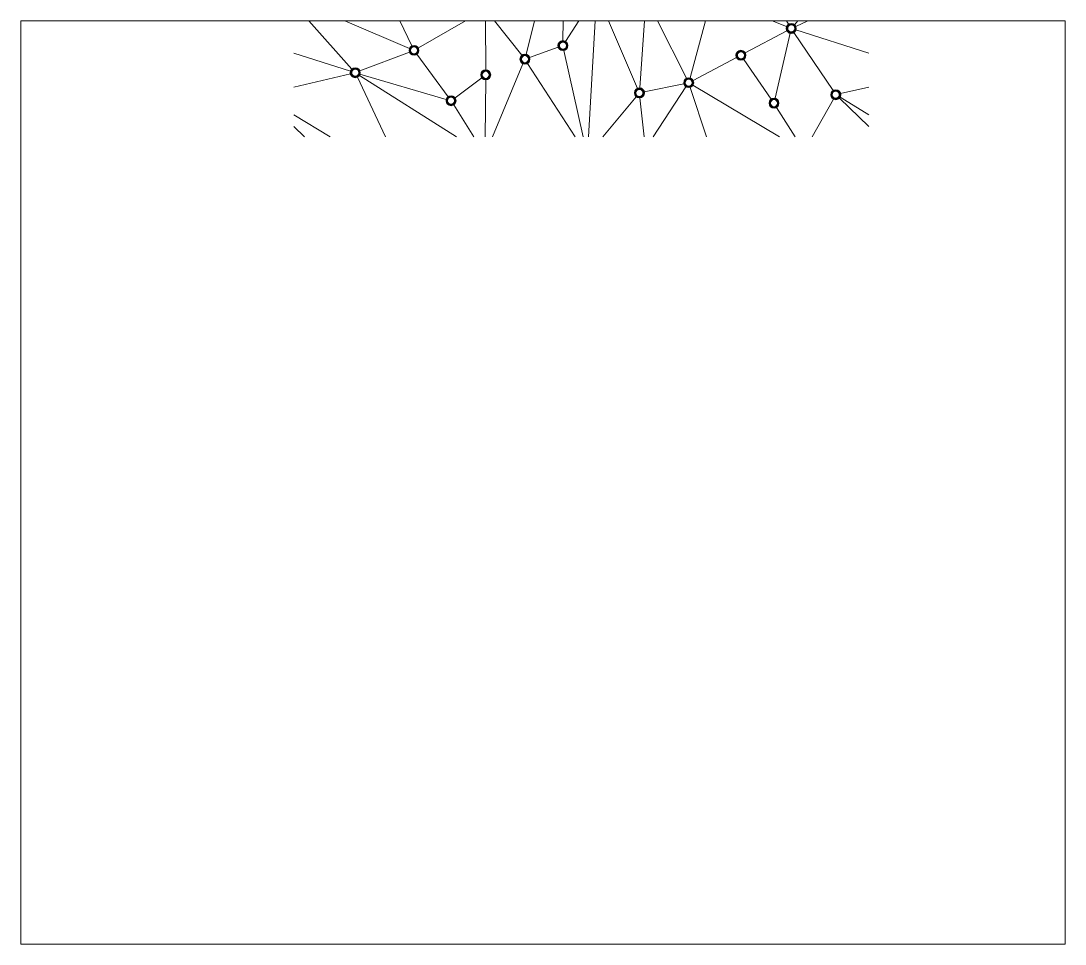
# Paper-space layout 'Présentation1' of a CAD drawing. Header units: inches. Extents: x -0.9 to 10.6, y -1.7 to 8.4.
# The model-space entities are those that its viewports show. They can reach past a viewport. Long polylines and large blocks are cut down to what shows.
import ezdxf

# ---------------------------------------------------------------- set-up
doc = ezdxf.new("R2010")
doc.units = ezdxf.units.IN
doc.header["$MEASUREMENT"] = 0
doc.layers.get('0').update_dxf_attribs({"lineweight": 20})

msp = doc.modelspace()

# ---------------------------------------------------------------- hatches: boundary and pattern name
h = msp.add_hatch(color=256)
h.set_gradient(color1=(255, 255, 255), tint=1)
h.paths.add_polyline_path([(13.1658, 18.448, 1), (13.2406, 18.448, 1)])
h.paths.add_polyline_path([(13.2297, 18.448, -1), (13.1767, 18.448, -1)], flags=16)
h = msp.add_hatch(color=256)
h.set_gradient(color1=(255, 255, 255), tint=1)
h.paths.add_polyline_path([(11.4448, 18.3187, 1), (11.5196, 18.3187, 1)])
h.paths.add_polyline_path([(11.5087, 18.3187, -1), (11.4557, 18.3187, -1)], flags=16)
h = msp.add_hatch(color=256)
h.set_gradient(color1=(255, 255, 255), tint=1)
h.paths.add_polyline_path([(10.3226, 18.2831, 1), (10.3975, 18.2831, 1)])
h.paths.add_polyline_path([(10.3866, 18.2831, -1), (10.3335, 18.2831, -1)], flags=16)
h = msp.add_hatch(color=256)
h.set_gradient(color1=(255, 255, 255), tint=1)
h.paths.add_polyline_path([(12.7863, 18.2459, 1), (12.8612, 18.2459, 1)])
h.paths.add_polyline_path([(12.8503, 18.2459, -1), (12.7972, 18.2459, -1)], flags=16)
h = msp.add_hatch(color=256)
h.set_gradient(color1=(255, 255, 255), tint=1)
h.paths.add_polyline_path([(11.1585, 18.2165, 1), (11.2333, 18.2165, 1)])
h.paths.add_polyline_path([(11.2224, 18.2165, -1), (11.1694, 18.2165, -1)], flags=16)
h = msp.add_hatch(color=256)
h.set_gradient(color1=(255, 255, 255), tint=1)
h.paths.add_polyline_path([(9.8793, 18.1144, 1), (9.9541, 18.1144, 1)])
h.paths.add_polyline_path([(9.9432, 18.1144, -1), (9.8902, 18.1144, -1)], flags=16)
h = msp.add_hatch(color=256)
h.set_gradient(color1=(255, 255, 255), tint=1)
h.paths.add_polyline_path([(10.8631, 18.0985, 1), (10.938, 18.0985, 1)])
h.paths.add_polyline_path([(10.9271, 18.0985, -1), (10.874, 18.0985, -1)], flags=16)
h = msp.add_hatch(color=256)
h.set_gradient(color1=(255, 255, 255), tint=1)
h.paths.add_polyline_path([(12.3932, 18.0393, 1), (12.4681, 18.0393, 1)])
h.paths.add_polyline_path([(12.4572, 18.0393, -1), (12.4041, 18.0393, -1)], flags=16)
h = msp.add_hatch(color=256)
h.set_gradient(color1=(255, 255, 255), tint=1)
h.paths.add_polyline_path([(12.0219, 17.9623, 1), (12.0968, 17.9623, 1)])
h.paths.add_polyline_path([(12.0859, 17.9623, -1), (12.0328, 17.9623, -1)], flags=16)
h = msp.add_hatch(color=256)
h.set_gradient(color1=(255, 255, 255), tint=1)
h.paths.add_polyline_path([(13.502, 17.9485, 1), (13.5769, 17.9485, 1)])
h.paths.add_polyline_path([(13.566, 17.9485, -1), (13.5129, 17.9485, -1)], flags=16)
h = msp.add_hatch(color=256)
h.set_gradient(color1=(255, 255, 255), tint=1)
h.paths.add_polyline_path([(10.6018, 17.9032, 1), (10.6767, 17.9032, 1)])
h.paths.add_polyline_path([(10.6658, 17.9032, -1), (10.6127, 17.9032, -1)], flags=16)
h = msp.add_hatch(color=256)
h.set_gradient(color1=(255, 255, 255), tint=1)
h.paths.add_polyline_path([(13.0362, 17.8849, 1), (13.1111, 17.8849, 1)])
h.paths.add_polyline_path([(13.1002, 17.8849, -1), (13.0472, 17.8849, -1)], flags=16)

# ---------------------------------------------------------------- linework, layer by layer
for p, q in [((11.487, 19.378), (11.205, 18.2529)), ((11.4956, 19.3769), (11.4827, 18.3561)), ((13.1835, 18.4798), (12.8344, 19.0437)), ((13.5241, 18.8179), (13.2277, 18.4763)), ((10.3256, 18.2978), (9.454, 18.6687)), ((10.1689, 18.677), (10.3437, 18.3168)), ((11.5026, 18.3501), (11.7163, 18.6801)), ((11.6742, 17.6304), (11.7345, 18.6741)), ((11.7515, 18.6771), (12.0445, 17.9966)), ((12.6405, 18.6712), (13.1684, 18.4618)), ((13.2373, 18.4635), (13.701, 18.6742)), ((9.8917, 18.1423), (9.454, 18.6314)), ((12.062, 17.9996), (12.1077, 18.6341)), ((12.4137, 18.0727), (12.1273, 18.638)), ((12.4405, 18.0754), (12.5959, 18.6489)), ((10.3925, 18.3017), (10.866, 18.5733)), ((10.8987, 18.5545), (10.9004, 18.1359)), ((11.1727, 18.2459), (10.9218, 18.5626)), ((13.1702, 18.4304), (12.8568, 18.2635)), ((13.7873, 18.2618), (13.2389, 18.4366)), ((13.0821, 17.9214), (13.1948, 18.4115)), ((13.2241, 18.4169), (13.5186, 17.9796)), ((9.9517, 18.1277), (10.325, 18.2698)), ((11.2312, 18.2291), (11.4469, 18.3061)), ((11.4903, 18.2822), (11.6345, 17.6304)), ((9.881, 18.1257), (9.454, 18.2618)), ((10.6171, 17.9334), (10.3822, 18.253)), ((11.5742, 17.6304), (11.2162, 18.1851)), ((12.7906, 18.2285), (12.4638, 18.0567)), ((12.8451, 18.2151), (13.0524, 17.9157)), ((9.8802, 18.1059), (9.454, 18.0063)), ((11.1815, 18.182), (10.9522, 17.6304)), ((10.1453, 17.6304), (9.9327, 18.0805)), ((10.6798, 17.6304), (9.9483, 18.0943)), ((9.9526, 18.1039), (10.6033, 17.9137)), ((10.8705, 18.0761), (10.6692, 17.9256)), ((10.8965, 17.6304), (10.9002, 18.061)), ((12.096, 17.9699), (12.394, 18.0317)), ((12.4101, 18.008), (12.1626, 17.6304)), ((12.5656, 17.6304), (12.4424, 18.0038)), ((12.4628, 18.0201), (13.1156, 17.6304)), ((13.5759, 17.957), (13.7873, 18.0063)), ((10.6591, 17.8715), (10.8099, 17.6304)), ((12.0354, 17.9334), (11.784, 17.6304)), ((12.0954, 17.6304), (12.0634, 17.925)), ((13.5213, 17.9158), (13.3622, 17.6304)), ((13.5664, 17.9225), (13.7873, 17.7088)), ((13.5714, 17.929), (13.7873, 17.7971)), ((9.7268, 17.6304), (9.454, 17.7971)), ((13.232, 17.6304), (13.0935, 17.8531)), ((9.535, 17.6304), (9.454, 17.7088))]:
    msp.add_line(p, q)
for centre, radius in [((13.2032, 18.448), 0.0374), ((13.2032, 18.448), 0.0265), ((11.4822, 18.3187), 0.0374), ((11.4822, 18.3187), 0.0265), ((10.36, 18.2831), 0.0374), ((10.36, 18.2831), 0.0265), ((12.8238, 18.2459), 0.0374), ((12.8238, 18.2459), 0.0265), ((11.1959, 18.2165), 0.0374), ((11.1959, 18.2165), 0.0265), ((9.9167, 18.1144), 0.0374), ((9.9167, 18.1144), 0.0265), ((10.9005, 18.0985), 0.0374), ((10.9005, 18.0985), 0.0265), ((12.4307, 18.0393), 0.0374), ((12.4307, 18.0393), 0.0265), ((12.0593, 17.9623), 0.0374), ((12.0593, 17.9623), 0.0265), ((13.5395, 17.9485), 0.0374), ((13.5395, 17.9485), 0.0265), ((10.6392, 17.9032), 0.0374), ((10.6392, 17.9032), 0.0265), ((13.0737, 17.8849), 0.0374), ((13.0737, 17.8849), 0.0265)]:
    msp.add_circle(centre, radius)

psp = doc.layouts.new('Présentation1')

# ---------------------------------------------------------------- viewports
at = {"layer": '0'}
psp.add_viewport(center=(4.829, 3.351), size=(11.476, 10.1438), view_center_point=(11.3324, 15.026), view_height=6.958179, dxfattribs=at)

doc.saveas('drawing.dxf')
